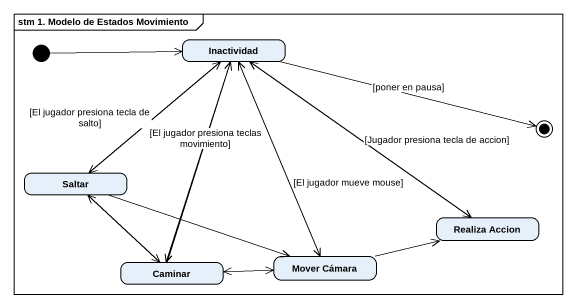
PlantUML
@startuml
mainframe stm 1. Modelo de Estados Movimiento
hide empty description
state Inactividad
state Saltar
state "Realiza Accion" as Realiza_Accion
state "Mover Cámara" as Mover_Cámara
state Caminar
[*] -right-> Inactividad
Inactividad --> Saltar : [El jugador presiona tecla de salto]
Inactividad --> Realiza_Accion : [Jugador presiona tecla de accion]
Inactividad --> Mover_Cámara : [El jugador mueve mouse]
Inactividad --> Caminar : [El jugador presiona teclas movimiento]
Saltar -up-> Inactividad
Saltar -right-> Mover_Cámara
Saltar --> Caminar
Realiza_Accion -up-> Inactividad
Mover_Cámara -up-> Inactividad
Mover_Cámara -right-> Realiza_Accion
Mover_Cámara -left-> Caminar
Caminar -up-> Inactividad
Caminar -up-> Saltar
Caminar -right-> Mover_Cámara
Inactividad -right-> [*] : [poner en pausa]
@enduml
